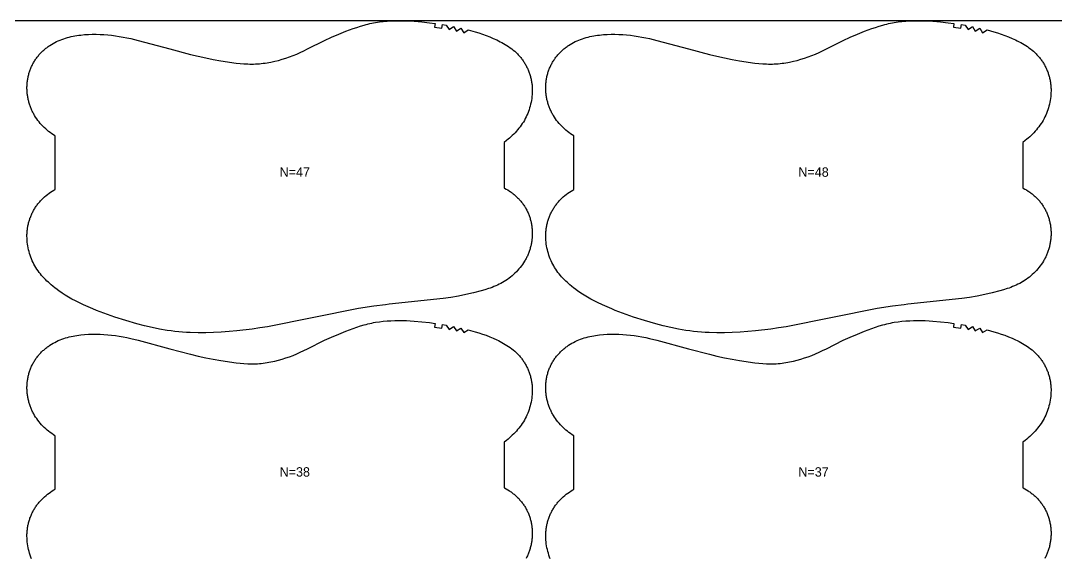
# Model space of a CAD drawing. Header units: inches. Extents: x 1 to 1936, y -76 to 1061.
# Drawn here: x 1104 to 1656, y 774 to 1061 of the extents above; entities that cross this region are included whole.
import ezdxf

# ---------------------------------------------------------------- set-up
doc = ezdxf.new("R2010")
doc.units = ezdxf.units.IN

msp = doc.modelspace()

# ---------------------------------------------------------------- linework, layer by layer
at = {"layer": '1'}
for points in [[(1.472, -76.1778), (1936.299, -76.1778), (1936.299, 1060.5025), (1.472, 1060.5025), (1.472, -76.1778)], [(1219.0219, 1037.9252), (1221.0751, 1037.7074), (1223.1325, 1037.5402), (1225.1929, 1037.4349), (1226.2239, 1037.409), (1227.255, 1037.4028), (1228.2862, 1037.4176), (1229.317, 1037.4532), (1230.3471, 1037.5093), (1231.3761, 1037.5855), (1232.4035, 1037.6814), (1233.4291, 1037.7968), (1234.4522, 1037.9313), (1235.4727, 1038.0844), (1236.4901, 1038.2558), (1237.5042, 1038.4451), (1239.5221, 1038.8751), (1241.5255, 1039.3701), (1243.5134, 1039.926), (1245.4844, 1040.5394), (1247.4364, 1041.2101), (1249.3671, 1041.9386), (1251.2741, 1042.7255), (1253.1562, 1043.5689), (1255.0184, 1044.4572), (1257.1049, 1045.5025), (1266.0896, 1050.0036), (1269.8455, 1051.7138), (1273.6475, 1053.3206), (1277.4845, 1054.8392), (1281.3551, 1056.273), (1283.3038, 1056.9555), (1285.2642, 1057.6022), (1287.2391, 1058.1981), (1288.233, 1058.4724), (1289.2316, 1058.7286), (1290.2353, 1058.9651), (1291.2436, 1059.1822), (1292.2561, 1059.3803), (1293.2722, 1059.5599), (1295.3137, 1059.8663), (1297.3642, 1060.1057), (1299.4201, 1060.2828), (1301.4799, 1060.4037), (1303.5423, 1060.4748), (1305.6059, 1060.5025), (1307.6697, 1060.492), (1309.7328, 1060.4442), (1311.7945, 1060.3587), (1313.8542, 1060.2352), (1317.9655, 1059.8796), (1322.0664, 1059.4099), (1325.0565, 1059.014), (1325.0577, 1059.0138), (1324.7809, 1057.03), (1328.6959, 1056.4434), (1329.013, 1058.4181), (1330.9858, 1058.0901), (1332.5915, 1055.7723), (1334.9191, 1057.3628), (1336.4599, 1055.0034), (1338.8303, 1056.526), (1340.2961, 1054.1203), (1342.7135, 1055.5671), (1346.321, 1054.5583), (1348.2957, 1053.9566), (1350.258, 1053.3167), (1352.2046, 1052.6322), (1354.132, 1051.8966), (1356.0365, 1051.1038), (1357.9138, 1050.2485), (1358.8408, 1049.7959), (1359.7594, 1049.326), (1360.6689, 1048.838), (1361.5688, 1048.3313), (1362.4582, 1047.8054), (1363.3354, 1047.259), (1364.1984, 1046.6909), (1365.045, 1046.1001), (1365.8733, 1045.4852), (1366.6813, 1044.8451), (1367.4668, 1044.1786), (1367.8505, 1043.835), (1368.2278, 1043.4845), (1368.5986, 1043.1267), (1368.9626, 1042.7619), (1369.3197, 1042.3903), (1369.6699, 1042.0118), (1370.013, 1041.6268), (1370.3489, 1041.2354), (1370.6774, 1040.8377), (1370.9986, 1040.4338), (1371.3122, 1040.024), (1371.6181, 1039.6083), (1371.9162, 1039.187), (1372.2064, 1038.7601), (1372.4887, 1038.3279), (1372.7628, 1037.8904), (1373.0286, 1037.4479), (1373.2861, 1037.0005), (1373.5351, 1036.5483), (1373.7756, 1036.0916), (1374.0074, 1035.6304), (1374.2306, 1035.165), (1374.4449, 1034.6955), (1374.6505, 1034.2221), (1374.8471, 1033.745), (1375.0347, 1033.2643), (1375.2133, 1032.7802), (1375.3827, 1032.2929), (1375.5429, 1031.8025), (1375.6938, 1031.3093), (1375.8353, 1030.8134), (1375.9674, 1030.3149), (1376.0901, 1029.814), (1376.2031, 1029.311), (1376.3065, 1028.8059), (1376.4003, 1028.299), (1376.4846, 1027.7904), (1376.5594, 1027.2802), (1376.6249, 1026.7688), (1376.6811, 1026.2561), (1376.7281, 1025.7425), (1376.7659, 1025.228), (1376.7946, 1024.7129), (1376.8143, 1024.1973), (1376.827, 1023.1653), (1376.8045, 1022.1334), (1376.7474, 1021.103), (1376.6562, 1020.0753), (1376.5315, 1019.0514), (1376.3739, 1018.032), (1376.1837, 1017.0181), (1375.9617, 1016.0105), (1375.7082, 1015.0101), (1375.4238, 1014.0177), (1375.1091, 1013.0341), (1374.7644, 1012.0605), (1374.3899, 1011.0978), (1373.9857, 1010.1475), (1373.5516, 1009.2108), (1373.0879, 1008.289), (1372.5945, 1007.3834), (1372.0713, 1006.4952), (1371.5186, 1005.6258), (1370.9366, 1004.7761), (1370.3268, 1003.946), (1369.6912, 1003.1349), (1369.0316, 1002.3422), (1368.3499, 1001.5676), (1367.648, 1000.8104), (1366.9278, 1000.0702), (1366.1912, 999.3464), (1365.4398, 998.6386), (1364.6746, 997.9462), (1363.8962, 997.2688), (1363.1055, 996.6059), (1361.827, 995.5892), (1361.827, 971.3423), (1361.9749, 971.2678), (1362.8808, 970.7735), (1363.77, 970.2492), (1364.6408, 969.6949), (1365.0689, 969.4067), (1365.4918, 969.111), (1365.9094, 968.8079), (1366.3215, 968.4975), (1366.728, 968.1798), (1367.1285, 967.8547), (1367.5229, 967.5224), (1367.9111, 967.1828), (1368.2929, 966.836), (1368.668, 966.482), (1369.0363, 966.1208), (1369.3977, 965.7526), (1369.7519, 965.3775), (1370.0989, 964.9957), (1370.4385, 964.6072), (1370.7705, 964.2123), (1371.0949, 963.811), (1371.4115, 963.4036), (1371.7201, 962.9901), (1372.0205, 962.5708), (1372.3127, 962.1456), (1372.5965, 961.7149), (1372.8718, 961.2787), (1373.1384, 960.8372), (1373.3962, 960.3905), (1373.6449, 959.9387), (1373.8846, 959.4821), (1374.1152, 959.0208), (1374.3365, 958.555), (1374.5486, 958.0848), (1374.7515, 957.6106), (1374.9451, 957.1325), (1375.1294, 956.6506), (1375.3043, 956.1653), (1375.4699, 955.6766), (1375.626, 955.1849), (1375.7726, 954.6902), (1375.9098, 954.1928), (1376.0375, 953.6928), (1376.1556, 953.1906), (1376.2641, 952.6862), (1376.363, 952.1799), (1376.4523, 951.6719), (1376.5319, 951.1623), (1376.6019, 950.6513), (1376.6625, 950.1391), (1376.7134, 949.6259), (1376.755, 949.1118), (1376.787, 948.5969), (1376.8097, 948.0816), (1376.823, 947.5658), (1376.827, 947.0499), (1376.8217, 946.5339), (1376.8071, 946.018), (1376.7832, 945.5025), (1376.7502, 944.9874), (1376.7081, 944.473), (1376.6568, 943.9594), (1376.5964, 943.4467), (1376.527, 942.9353), (1376.4485, 942.4251), (1376.3609, 941.9164), (1376.2643, 941.4095), (1376.1587, 940.9043), (1376.0441, 940.4012), (1375.9204, 939.9003), (1375.7878, 939.4018), (1375.6462, 938.9058), (1375.4957, 938.4125), (1375.3362, 937.9221), (1375.1677, 937.4347), (1374.9903, 936.9506), (1374.804, 936.4699), (1374.6088, 935.9928), (1374.4048, 935.5194), (1374.192, 935.0499), (1373.9706, 934.5843), (1373.7407, 934.1227), (1373.5026, 933.6653), (1373.2563, 933.2122), (1373.002, 932.7634), (1372.7399, 932.319), (1372.1928, 931.4439), (1371.616, 930.5877), (1371.0109, 929.7511), (1370.3787, 928.935), (1369.7204, 928.1401), (1369.0369, 927.3669), (1368.3292, 926.6161), (1367.598, 925.8882), (1366.8442, 925.1838), (1366.0686, 924.5034), (1365.272, 923.8477), (1364.4554, 923.2172), (1363.6195, 922.6124), (1362.7654, 922.0334), (1361.8941, 921.4804), (1361.827, 921.4405), (1361.0068, 920.9534), (1360.1045, 920.4525), (1359.1883, 919.9777), (1358.2592, 919.5293), (1357.3183, 919.1072), (1356.3667, 918.7112), (1355.4055, 918.3392), (1354.4359, 917.9886), (1353.459, 917.6572), (1351.4882, 917.0417), (1349.5023, 916.4729), (1345.5097, 915.4238), (1341.4917, 914.4856), (1337.4472, 913.6629), (1333.379, 912.9666), (1329.2918, 912.3988), (1300.5636, 909.3304), (1298.6248, 909.1), (1292.3677, 908.3565), (1284.2209, 907.0295), (1235.6524, 897.3378), (1231.5785, 896.678), (1227.4924, 896.0939), (1219.2966, 895.1131), (1215.1859, 894.7449), (1211.0684, 894.4614), (1206.9464, 894.2574), (1202.8209, 894.1341), (1198.6932, 894.1), (1194.5672, 894.1868), (1192.5062, 894.2866), (1190.4475, 894.4269), (1188.3922, 894.6088), (1186.3411, 894.8332), (1184.2951, 895.1002), (1182.2544, 895.4072), (1178.1902, 896.1274), (1174.1495, 896.968), (1170.1312, 897.9094), (1166.1337, 898.9365), (1160.2099, 900.6222), (1154.2743, 902.4892), (1150.3615, 903.8066), (1148.4199, 904.5052), (1146.4934, 905.2417), (1144.5843, 906.0213), (1142.6889, 906.8354), (1137.6675, 909.1), (1135.1604, 910.2307), (1133.3022, 911.1272), (1131.4705, 912.0737), (1130.5673, 912.5706), (1129.6731, 913.0837), (1127.9112, 914.1562), (1126.1846, 915.2864), (1124.4929, 916.4694), (1122.8369, 917.702), (1122.5, 917.9698), (1121.2214, 918.9864), (1120.4308, 919.6494), (1119.6524, 920.3268), (1118.8872, 921.0192), (1118.1358, 921.727), (1117.3991, 922.4508), (1116.6789, 923.191), (1115.9771, 923.9482), (1115.2954, 924.7228), (1114.6358, 925.5154), (1114.0002, 926.3266), (1113.3904, 927.1567), (1112.8084, 928.0064), (1112.2556, 928.8758), (1111.7325, 929.7639), (1111.2391, 930.6696), (1110.7753, 931.5914), (1110.3413, 932.5281), (1109.9371, 933.4784), (1109.5626, 934.441), (1109.2179, 935.4147), (1108.9032, 936.3982), (1108.6188, 937.3907), (1108.3653, 938.3911), (1108.1432, 939.3987), (1107.9531, 940.4126), (1107.7955, 941.432), (1107.6708, 942.4559), (1107.5796, 943.4836), (1107.5225, 944.514), (1107.5, 945.5459), (1107.5127, 946.5779), (1107.5324, 947.0935), (1107.5611, 947.6086), (1107.5989, 948.1231), (1107.6459, 948.6367), (1107.7021, 949.1493), (1107.7676, 949.6608), (1107.8424, 950.1709), (1107.9267, 950.6796), (1108.0205, 951.1865), (1108.1239, 951.6916), (1108.2369, 952.1946), (1108.3595, 952.6955), (1108.4917, 953.1939), (1108.6332, 953.6899), (1108.7841, 954.1831), (1108.9443, 954.6735), (1109.1137, 955.1608), (1109.2923, 955.6449), (1109.4799, 956.1256), (1109.6765, 956.6027), (1109.882, 957.0761), (1110.0964, 957.5456), (1110.3196, 958.011), (1110.5514, 958.4722), (1110.7919, 958.9289), (1111.0409, 959.3811), (1111.2984, 959.8285), (1111.5642, 960.271), (1111.8383, 960.7085), (1112.1205, 961.1407), (1112.4108, 961.5675), (1112.7089, 961.9889), (1113.0148, 962.4045), (1113.3284, 962.8144), (1113.6495, 963.2182), (1113.9781, 963.616), (1114.314, 964.0074), (1114.6571, 964.3924), (1115.0072, 964.7709), (1115.3644, 965.1425), (1115.7284, 965.5073), (1116.0991, 965.865), (1116.4765, 966.2156), (1116.8602, 966.5592), (1117.6457, 967.2257), (1118.4536, 967.8658), (1119.2819, 968.4806), (1120.1286, 969.0715), (1120.9916, 969.6395), (1121.8688, 970.186), (1122.5, 970.5592), (1122.5, 999.0599), (1122.4328, 999.0998), (1121.5616, 999.6528), (1120.7075, 1000.2318), (1119.8716, 1000.8366), (1119.055, 1001.4671), (1118.2584, 1002.1229), (1117.4828, 1002.8032), (1116.729, 1003.5076), (1115.9978, 1004.2355), (1115.2901, 1004.9863), (1114.6066, 1005.7595), (1113.9483, 1006.5544), (1113.316, 1007.3705), (1112.7109, 1008.2071), (1112.1342, 1009.0633), (1111.5871, 1009.9384), (1111.3249, 1010.3828), (1111.0707, 1010.8316), (1110.8244, 1011.2848), (1110.5863, 1011.7422), (1110.3564, 1012.2037), (1110.135, 1012.6693), (1109.9222, 1013.1388), (1109.7181, 1013.6122), (1109.5229, 1014.0893), (1109.3367, 1014.57), (1109.1593, 1015.0541), (1108.9908, 1015.5415), (1108.8313, 1016.0319), (1108.6808, 1016.5252), (1108.5392, 1017.0212), (1108.4065, 1017.5197), (1108.2829, 1018.0206), (1108.1683, 1018.5237), (1108.0627, 1019.0289), (1107.9661, 1019.5359), (1107.8785, 1020.0445), (1107.8, 1020.5547), (1107.7306, 1021.0662), (1107.6702, 1021.5788), (1107.6189, 1022.0924), (1107.5768, 1022.6068), (1107.5437, 1023.1219), (1107.5199, 1023.6375), (1107.5053, 1024.1533), (1107.5, 1024.6693), (1107.504, 1025.1852), (1107.5173, 1025.701), (1107.5399, 1026.2164), (1107.572, 1026.7312), (1107.6135, 1027.2453), (1107.6645, 1027.7586), (1107.725, 1028.2707), (1107.7951, 1028.7817), (1107.8747, 1029.2913), (1107.964, 1029.7993), (1108.0629, 1030.3056), (1108.1714, 1030.81), (1108.2895, 1031.3122), (1108.4172, 1031.8122), (1108.5543, 1032.3096), (1108.701, 1032.8043), (1108.8571, 1033.296), (1109.0227, 1033.7847), (1109.1976, 1034.2701), (1109.3819, 1034.7519), (1109.5755, 1035.23), (1109.7783, 1035.7043), (1109.9905, 1036.1744), (1110.2118, 1036.6402), (1110.4424, 1037.1015), (1110.682, 1037.5582), (1110.9308, 1038.0099), (1111.1886, 1038.4566), (1111.4552, 1038.8981), (1111.7304, 1039.3343), (1112.0142, 1039.765), (1112.3065, 1040.1902), (1112.6069, 1040.6095), (1112.9155, 1041.023), (1113.2321, 1041.4304), (1113.5564, 1041.8317), (1113.8885, 1042.2266), (1114.2281, 1042.6151), (1114.5751, 1042.9969), (1114.9293, 1043.372), (1115.2907, 1043.7402), (1115.659, 1044.1014), (1116.0341, 1044.4554), (1116.4158, 1044.8022), (1116.804, 1045.1418), (1117.1985, 1045.4741), (1117.599, 1045.7992), (1118.0054, 1046.1169), (1118.4176, 1046.4273), (1118.8352, 1046.7304), (1119.2581, 1047.0261), (1119.6862, 1047.3143), (1120.557, 1047.8686), (1121.4462, 1048.393), (1122.3521, 1048.8872), (1123.2734, 1049.3513), (1124.2089, 1049.7855), (1125.1574, 1050.1904), (1126.1178, 1050.5664), (1127.0891, 1050.914), (1128.07, 1051.2337), (1129.0594, 1051.5259), (1130.0562, 1051.7912), (1131.0594, 1052.0301), (1132.0683, 1052.2438), (1133.082, 1052.4336), (1134.1001, 1052.6008), (1135.1218, 1052.7467), (1136.1464, 1052.8726), (1138.202, 1053.0695), (1140.2622, 1053.2006), (1142.3247, 1053.2686), (1144.3879, 1053.2748), (1146.4502, 1053.2206), (1148.5101, 1053.1077), (1150.5667, 1052.9402), (1152.6191, 1052.7227), (1154.6666, 1052.4597), (1156.7082, 1052.1549), (1158.743, 1051.8083), (1160.7696, 1051.4192), (1162.7871, 1050.9867), (1166.795, 1050.0048), (1183.6772, 1045.5025), (1194.7113, 1042.5598), (1198.7236, 1041.5919), (1202.7527, 1040.6963), (1206.7983, 1039.879), (1210.8583, 1039.1374), (1219.0219, 1037.9252)], [(1495.5219, 1037.9252), (1497.5751, 1037.7074), (1499.6325, 1037.5402), (1501.6929, 1037.4349), (1502.7239, 1037.409), (1503.755, 1037.4028), (1504.7862, 1037.4176), (1505.817, 1037.4532), (1506.8471, 1037.5093), (1507.8761, 1037.5855), (1508.9035, 1037.6814), (1509.9291, 1037.7968), (1510.9522, 1037.9313), (1511.9727, 1038.0844), (1512.9901, 1038.2558), (1514.0042, 1038.4451), (1516.0221, 1038.8751), (1518.0255, 1039.3701), (1520.0134, 1039.926), (1521.9844, 1040.5394), (1523.9364, 1041.2101), (1525.8671, 1041.9386), (1527.7741, 1042.7255), (1529.6562, 1043.5689), (1531.5184, 1044.4572), (1533.6049, 1045.5025), (1542.5896, 1050.0036), (1546.3455, 1051.7138), (1550.1475, 1053.3206), (1553.9845, 1054.8392), (1557.8551, 1056.273), (1559.8038, 1056.9555), (1561.7642, 1057.6022), (1563.7391, 1058.1981), (1564.733, 1058.4724), (1565.7316, 1058.7286), (1566.7353, 1058.9651), (1567.7436, 1059.1822), (1568.7561, 1059.3803), (1569.7722, 1059.5599), (1571.8137, 1059.8663), (1573.8642, 1060.1057), (1575.9201, 1060.2828), (1577.9799, 1060.4037), (1580.0423, 1060.4748), (1582.1059, 1060.5025), (1584.1697, 1060.492), (1586.2328, 1060.4442), (1588.2945, 1060.3587), (1590.3542, 1060.2352), (1594.4655, 1059.8796), (1598.5664, 1059.4099), (1601.5565, 1059.014), (1601.5577, 1059.0138), (1601.2809, 1057.03), (1605.1959, 1056.4434), (1605.513, 1058.4181), (1607.4858, 1058.0901), (1609.0915, 1055.7723), (1611.4191, 1057.3628), (1612.9599, 1055.0034), (1615.3303, 1056.526), (1616.7961, 1054.1203), (1619.2135, 1055.5671), (1622.821, 1054.5583), (1624.7957, 1053.9566), (1626.758, 1053.3167), (1628.7046, 1052.6322), (1630.632, 1051.8966), (1632.5365, 1051.1038), (1634.4138, 1050.2485), (1635.3408, 1049.7959), (1636.2594, 1049.326), (1637.1689, 1048.838), (1638.0688, 1048.3313), (1638.9582, 1047.8054), (1639.8354, 1047.259), (1640.6984, 1046.6909), (1641.545, 1046.1001), (1642.3733, 1045.4852), (1643.1813, 1044.8451), (1643.9668, 1044.1786), (1644.3505, 1043.835), (1644.7278, 1043.4845), (1645.0986, 1043.1267), (1645.4626, 1042.7619), (1645.8197, 1042.3903), (1646.1699, 1042.0118), (1646.513, 1041.6268), (1646.8489, 1041.2354), (1647.1774, 1040.8377), (1647.4986, 1040.4338), (1647.8122, 1040.024), (1648.1181, 1039.6083), (1648.4162, 1039.187), (1648.7064, 1038.7601), (1648.9887, 1038.3279), (1649.2628, 1037.8904), (1649.5286, 1037.4479), (1649.7861, 1037.0005), (1650.0351, 1036.5483), (1650.2756, 1036.0916), (1650.5074, 1035.6304), (1650.7306, 1035.165), (1650.9449, 1034.6955), (1651.1505, 1034.2221), (1651.3471, 1033.745), (1651.5347, 1033.2643), (1651.7133, 1032.7802), (1651.8827, 1032.2929), (1652.0429, 1031.8025), (1652.1938, 1031.3093), (1652.3353, 1030.8134), (1652.4674, 1030.3149), (1652.5901, 1029.814), (1652.7031, 1029.311), (1652.8065, 1028.8059), (1652.9003, 1028.299), (1652.9846, 1027.7904), (1653.0594, 1027.2802), (1653.1249, 1026.7688), (1653.1811, 1026.2561), (1653.2281, 1025.7425), (1653.2659, 1025.228), (1653.2946, 1024.7129), (1653.3143, 1024.1973), (1653.327, 1023.1653), (1653.3045, 1022.1334), (1653.2474, 1021.103), (1653.1562, 1020.0753), (1653.0315, 1019.0514), (1652.8739, 1018.032), (1652.6837, 1017.0181), (1652.4617, 1016.0105), (1652.2082, 1015.0101), (1651.9238, 1014.0177), (1651.6091, 1013.0341), (1651.2644, 1012.0605), (1650.8899, 1011.0978), (1650.4857, 1010.1475), (1650.0516, 1009.2108), (1649.5879, 1008.289), (1649.0945, 1007.3834), (1648.5713, 1006.4952), (1648.0186, 1005.6258), (1647.4366, 1004.7761), (1646.8268, 1003.946), (1646.1912, 1003.1349), (1645.5316, 1002.3422), (1644.8499, 1001.5676), (1644.148, 1000.8104), (1643.4278, 1000.0702), (1642.6912, 999.3464), (1641.9398, 998.6386), (1641.1746, 997.9462), (1640.3962, 997.2688), (1639.6055, 996.6059), (1638.327, 995.5892), (1638.327, 971.3423), (1638.4749, 971.2678), (1639.3808, 970.7735), (1640.27, 970.2492), (1641.1408, 969.6949), (1641.5689, 969.4067), (1641.9918, 969.111), (1642.4094, 968.8079), (1642.8215, 968.4975), (1643.228, 968.1798), (1643.6285, 967.8547), (1644.0229, 967.5224), (1644.4111, 967.1828), (1644.7929, 966.836), (1645.168, 966.482), (1645.5363, 966.1208), (1645.8977, 965.7526), (1646.2519, 965.3775), (1646.5989, 964.9957), (1646.9385, 964.6072), (1647.2705, 964.2123), (1647.5949, 963.811), (1647.9115, 963.4036), (1648.2201, 962.9901), (1648.5205, 962.5708), (1648.8127, 962.1456), (1649.0965, 961.7149), (1649.3718, 961.2787), (1649.6384, 960.8372), (1649.8962, 960.3905), (1650.1449, 959.9387), (1650.3846, 959.4821), (1650.6152, 959.0208), (1650.8365, 958.555), (1651.0486, 958.0848), (1651.2515, 957.6106), (1651.4451, 957.1325), (1651.6294, 956.6506), (1651.8043, 956.1653), (1651.9699, 955.6766), (1652.126, 955.1849), (1652.2726, 954.6902), (1652.4098, 954.1928), (1652.5375, 953.6928), (1652.6556, 953.1906), (1652.7641, 952.6862), (1652.863, 952.1799), (1652.9523, 951.6719), (1653.0319, 951.1623), (1653.1019, 950.6513), (1653.1625, 950.1391), (1653.2134, 949.6259), (1653.255, 949.1118), (1653.287, 948.5969), (1653.3097, 948.0816), (1653.323, 947.5658), (1653.327, 947.0499), (1653.3217, 946.5339), (1653.3071, 946.018), (1653.2832, 945.5025), (1653.2502, 944.9874), (1653.2081, 944.473), (1653.1568, 943.9594), (1653.0964, 943.4467), (1653.027, 942.9353), (1652.9485, 942.4251), (1652.8609, 941.9164), (1652.7643, 941.4095), (1652.6587, 940.9043), (1652.5441, 940.4012), (1652.4204, 939.9003), (1652.2878, 939.4018), (1652.1462, 938.9058), (1651.9957, 938.4125), (1651.8362, 937.9221), (1651.6677, 937.4347), (1651.4903, 936.9506), (1651.304, 936.4699), (1651.1088, 935.9928), (1650.9048, 935.5194), (1650.692, 935.0499), (1650.4706, 934.5843), (1650.2407, 934.1227), (1650.0026, 933.6653), (1649.7563, 933.2122), (1649.502, 932.7634), (1649.2399, 932.319), (1648.6928, 931.4439), (1648.116, 930.5877), (1647.5109, 929.7511), (1646.8787, 928.935), (1646.2204, 928.1401), (1645.5369, 927.3669), (1644.8292, 926.6161), (1644.098, 925.8882), (1643.3442, 925.1838), (1642.5686, 924.5034), (1641.772, 923.8477), (1640.9554, 923.2172), (1640.1195, 922.6124), (1639.2654, 922.0334), (1638.3941, 921.4804), (1638.327, 921.4405), (1637.5068, 920.9534), (1636.6045, 920.4525), (1635.6883, 919.9777), (1634.7592, 919.5293), (1633.8183, 919.1072), (1632.8667, 918.7112), (1631.9055, 918.3392), (1630.9359, 917.9886), (1629.959, 917.6572), (1627.9882, 917.0417), (1626.0023, 916.4729), (1622.0097, 915.4238), (1617.9917, 914.4856), (1613.9472, 913.6629), (1609.879, 912.9666), (1605.7918, 912.3988), (1577.0636, 909.3304), (1575.1248, 909.1), (1568.8677, 908.3565), (1560.7209, 907.0295), (1512.1524, 897.3378), (1508.0785, 896.678), (1503.9924, 896.0939), (1495.7966, 895.1131), (1491.6859, 894.7449), (1487.5684, 894.4614), (1483.4464, 894.2574), (1479.3209, 894.1341), (1475.1932, 894.1), (1471.0672, 894.1868), (1469.0062, 894.2866), (1466.9475, 894.4269), (1464.8922, 894.6088), (1462.8411, 894.8332), (1460.7951, 895.1002), (1458.7544, 895.4072), (1454.6902, 896.1274), (1450.6495, 896.968), (1446.6312, 897.9094), (1442.6337, 898.9365), (1436.7099, 900.6222), (1430.7743, 902.4892), (1426.8615, 903.8066), (1424.9199, 904.5052), (1422.9934, 905.2417), (1421.0843, 906.0213), (1419.1889, 906.8354), (1414.1675, 909.1), (1411.6604, 910.2307), (1409.8022, 911.1272), (1407.9705, 912.0737), (1407.0673, 912.5706), (1406.1731, 913.0837), (1404.4112, 914.1562), (1402.6846, 915.2864), (1400.9929, 916.4694), (1399.3369, 917.702), (1399, 917.9698), (1397.7214, 918.9864), (1396.9308, 919.6494), (1396.1524, 920.3268), (1395.3872, 921.0192), (1394.6358, 921.727), (1393.8991, 922.4508), (1393.1789, 923.191), (1392.4771, 923.9482), (1391.7954, 924.7228), (1391.1358, 925.5154), (1390.5002, 926.3266), (1389.8904, 927.1567), (1389.3084, 928.0064), (1388.7556, 928.8758), (1388.2325, 929.7639), (1387.7391, 930.6696), (1387.2753, 931.5914), (1386.8413, 932.5281), (1386.4371, 933.4784), (1386.0626, 934.441), (1385.7179, 935.4147), (1385.4032, 936.3982), (1385.1188, 937.3907), (1384.8653, 938.3911), (1384.6432, 939.3987), (1384.4531, 940.4126), (1384.2955, 941.432), (1384.1708, 942.4559), (1384.0796, 943.4836), (1384.0225, 944.514), (1384, 945.5459), (1384.0127, 946.5779), (1384.0324, 947.0935), (1384.0611, 947.6086), (1384.0989, 948.1231), (1384.1459, 948.6367), (1384.2021, 949.1493), (1384.2676, 949.6608), (1384.3424, 950.1709), (1384.4267, 950.6796), (1384.5205, 951.1865), (1384.6239, 951.6916), (1384.7369, 952.1946), (1384.8595, 952.6955), (1384.9917, 953.1939), (1385.1332, 953.6899), (1385.2841, 954.1831), (1385.4443, 954.6735), (1385.6137, 955.1608), (1385.7923, 955.6449), (1385.9799, 956.1256), (1386.1765, 956.6027), (1386.382, 957.0761), (1386.5964, 957.5456), (1386.8196, 958.011), (1387.0514, 958.4722), (1387.2919, 958.9289), (1387.5409, 959.3811), (1387.7984, 959.8285), (1388.0642, 960.271), (1388.3383, 960.7085), (1388.6205, 961.1407), (1388.9108, 961.5675), (1389.2089, 961.9889), (1389.5148, 962.4045), (1389.8284, 962.8144), (1390.1495, 963.2182), (1390.4781, 963.616), (1390.814, 964.0074), (1391.1571, 964.3924), (1391.5072, 964.7709), (1391.8644, 965.1425), (1392.2284, 965.5073), (1392.5991, 965.865), (1392.9765, 966.2156), (1393.3602, 966.5592), (1394.1457, 967.2257), (1394.9536, 967.8658), (1395.7819, 968.4806), (1396.6286, 969.0715), (1397.4916, 969.6395), (1398.3688, 970.186), (1399, 970.5592), (1399, 999.0599), (1398.9328, 999.0998), (1398.0616, 999.6528), (1397.2075, 1000.2318), (1396.3716, 1000.8366), (1395.555, 1001.4671), (1394.7584, 1002.1229), (1393.9828, 1002.8032), (1393.229, 1003.5076), (1392.4978, 1004.2355), (1391.7901, 1004.9863), (1391.1066, 1005.7595), (1390.4483, 1006.5544), (1389.816, 1007.3705), (1389.2109, 1008.2071), (1388.6342, 1009.0633), (1388.0871, 1009.9384), (1387.8249, 1010.3828), (1387.5707, 1010.8316), (1387.3244, 1011.2848), (1387.0863, 1011.7422), (1386.8564, 1012.2037), (1386.635, 1012.6693), (1386.4222, 1013.1388), (1386.2181, 1013.6122), (1386.0229, 1014.0893), (1385.8367, 1014.57), (1385.6593, 1015.0541), (1385.4908, 1015.5415), (1385.3313, 1016.0319), (1385.1808, 1016.5252), (1385.0392, 1017.0212), (1384.9065, 1017.5197), (1384.7829, 1018.0206), (1384.6683, 1018.5237), (1384.5627, 1019.0289), (1384.4661, 1019.5359), (1384.3785, 1020.0445), (1384.3, 1020.5547), (1384.2306, 1021.0662), (1384.1702, 1021.5788), (1384.1189, 1022.0924), (1384.0768, 1022.6068), (1384.0437, 1023.1219), (1384.0199, 1023.6375), (1384.0053, 1024.1533), (1384, 1024.6693), (1384.004, 1025.1852), (1384.0173, 1025.701), (1384.0399, 1026.2164), (1384.072, 1026.7312), (1384.1135, 1027.2453), (1384.1645, 1027.7586), (1384.225, 1028.2707), (1384.2951, 1028.7817), (1384.3747, 1029.2913), (1384.464, 1029.7993), (1384.5629, 1030.3056), (1384.6714, 1030.81), (1384.7895, 1031.3122), (1384.9172, 1031.8122), (1385.0543, 1032.3096), (1385.201, 1032.8043), (1385.3571, 1033.296), (1385.5227, 1033.7847), (1385.6976, 1034.2701), (1385.8819, 1034.7519), (1386.0755, 1035.23), (1386.2783, 1035.7043), (1386.4905, 1036.1744), (1386.7118, 1036.6402), (1386.9424, 1037.1015), (1387.182, 1037.5582), (1387.4308, 1038.0099), (1387.6886, 1038.4566), (1387.9552, 1038.8981), (1388.2304, 1039.3343), (1388.5142, 1039.765), (1388.8065, 1040.1902), (1389.1069, 1040.6095), (1389.4155, 1041.023), (1389.7321, 1041.4304), (1390.0564, 1041.8317), (1390.3885, 1042.2266), (1390.7281, 1042.6151), (1391.0751, 1042.9969), (1391.4293, 1043.372), (1391.7907, 1043.7402), (1392.159, 1044.1014), (1392.5341, 1044.4554), (1392.9158, 1044.8022), (1393.304, 1045.1418), (1393.6985, 1045.4741), (1394.099, 1045.7992), (1394.5054, 1046.1169), (1394.9176, 1046.4273), (1395.3352, 1046.7304), (1395.7581, 1047.0261), (1396.1862, 1047.3143), (1397.057, 1047.8686), (1397.9462, 1048.393), (1398.8521, 1048.8872), (1399.7734, 1049.3513), (1400.7089, 1049.7855), (1401.6574, 1050.1904), (1402.6178, 1050.5664), (1403.5891, 1050.914), (1404.57, 1051.2337), (1405.5594, 1051.5259), (1406.5562, 1051.7912), (1407.5594, 1052.0301), (1408.5683, 1052.2438), (1409.582, 1052.4336), (1410.6001, 1052.6008), (1411.6218, 1052.7467), (1412.6464, 1052.8726), (1414.702, 1053.0695), (1416.7622, 1053.2006), (1418.8247, 1053.2686), (1420.8879, 1053.2748), (1422.9502, 1053.2206), (1425.0101, 1053.1077), (1427.0667, 1052.9402), (1429.1191, 1052.7227), (1431.1666, 1052.4597), (1433.2082, 1052.1549), (1435.243, 1051.8083), (1437.2696, 1051.4192), (1439.2871, 1050.9867), (1443.295, 1050.0048), (1460.1772, 1045.5025), (1471.2113, 1042.5598), (1475.2236, 1041.5919), (1479.2527, 1040.6963), (1483.2983, 1039.879), (1487.3583, 1039.1374), (1495.5219, 1037.9252)]]:
    msp.add_lwpolyline(points, close=True, dxfattribs=at)
for points in [[(1109.9371, 773.6184), (1109.5626, 774.581), (1109.2179, 775.5547), (1108.9032, 776.5382), (1108.6188, 777.5307), (1108.3653, 778.5311), (1108.1432, 779.5387), (1107.9531, 780.5526), (1107.7955, 781.572), (1107.6708, 782.5959), (1107.5796, 783.6236), (1107.5225, 784.654), (1107.5, 785.6859), (1107.5127, 786.7179), (1107.5324, 787.2335), (1107.5611, 787.7486), (1107.5989, 788.2631), (1107.6459, 788.7767), (1107.7021, 789.2893), (1107.7676, 789.8008), (1107.8424, 790.3109), (1107.9267, 790.8196), (1108.0205, 791.3265), (1108.1239, 791.8316), (1108.2369, 792.3346), (1108.3595, 792.8355), (1108.4917, 793.3339), (1108.6332, 793.8299), (1108.7841, 794.3231), (1108.9443, 794.8135), (1109.1137, 795.3008), (1109.2923, 795.7849), (1109.4799, 796.2656), (1109.6765, 796.7427), (1109.882, 797.2161), (1110.0964, 797.6856), (1110.3196, 798.151), (1110.5514, 798.6122), (1110.7919, 799.0689), (1111.0409, 799.5211), (1111.2984, 799.9685), (1111.5642, 800.411), (1111.8383, 800.8485), (1112.1205, 801.2807), (1112.4108, 801.7075), (1112.7089, 802.1289), (1113.0148, 802.5445), (1113.3284, 802.9544), (1113.6495, 803.3582), (1113.9781, 803.756), (1114.314, 804.1474), (1114.6571, 804.5324), (1115.0072, 804.9109), (1115.3644, 805.2825), (1115.7284, 805.6473), (1116.0991, 806.005), (1116.4765, 806.3556), (1116.8602, 806.6992), (1117.6457, 807.3657), (1118.4536, 808.0058), (1119.2819, 808.6206), (1120.1286, 809.2115), (1120.9916, 809.7795), (1121.8688, 810.326), (1122.5, 810.6992), (1122.5, 839.1999), (1122.4328, 839.2398), (1121.5616, 839.7928), (1120.7075, 840.3718), (1119.8716, 840.9766), (1119.055, 841.6071), (1118.2584, 842.2629), (1117.4828, 842.9432), (1116.729, 843.6476), (1115.9978, 844.3755), (1115.2901, 845.1263), (1114.6066, 845.8995), (1113.9483, 846.6944), (1113.316, 847.5105), (1112.7109, 848.3471), (1112.1342, 849.2033), (1111.5871, 850.0784), (1111.3249, 850.5228), (1111.0707, 850.9716), (1110.8244, 851.4248), (1110.5863, 851.8822), (1110.3564, 852.3437), (1110.135, 852.8093), (1109.9222, 853.2788), (1109.7181, 853.7522), (1109.5229, 854.2293), (1109.3367, 854.71), (1109.1593, 855.1941), (1108.9908, 855.6815), (1108.8313, 856.1719), (1108.6808, 856.6652), (1108.5392, 857.1612), (1108.4065, 857.6597), (1108.2829, 858.1606), (1108.1683, 858.6637), (1108.0627, 859.1689), (1107.9661, 859.6759), (1107.8785, 860.1845), (1107.8, 860.6947), (1107.7306, 861.2062), (1107.6702, 861.7188), (1107.6189, 862.2324), (1107.5768, 862.7468), (1107.5437, 863.2619), (1107.5199, 863.7775), (1107.5053, 864.2933), (1107.5, 864.8093), (1107.504, 865.3252), (1107.5173, 865.841), (1107.5399, 866.3564), (1107.572, 866.8712), (1107.6135, 867.3853), (1107.6645, 867.8986), (1107.725, 868.4107), (1107.7951, 868.9217), (1107.8747, 869.4313), (1107.964, 869.9393), (1108.0629, 870.4456), (1108.1714, 870.95), (1108.2895, 871.4522), (1108.4172, 871.9522), (1108.5543, 872.4496), (1108.701, 872.9443), (1108.8571, 873.436), (1109.0227, 873.9247), (1109.1976, 874.4101), (1109.3819, 874.8919), (1109.5755, 875.37), (1109.7783, 875.8443), (1109.9905, 876.3144), (1110.2118, 876.7802), (1110.4424, 877.2415), (1110.682, 877.6982), (1110.9308, 878.1499), (1111.1886, 878.5966), (1111.4552, 879.0381), (1111.7304, 879.4743), (1112.0142, 879.905), (1112.3065, 880.3302), (1112.6069, 880.7495), (1112.9155, 881.163), (1113.2321, 881.5704), (1113.5564, 881.9717), (1113.8885, 882.3666), (1114.2281, 882.7551), (1114.5751, 883.1369), (1114.9293, 883.512), (1115.2907, 883.8802), (1115.659, 884.2414), (1116.0341, 884.5954), (1116.4158, 884.9422), (1116.804, 885.2818), (1117.1985, 885.6141), (1117.599, 885.9392), (1118.0054, 886.2569), (1118.4176, 886.5673), (1118.8352, 886.8704), (1119.2581, 887.1661), (1119.6862, 887.4543), (1120.557, 888.0086), (1121.4462, 888.533), (1122.3521, 889.0272), (1123.2734, 889.4913), (1124.2089, 889.9255), (1125.1574, 890.3304), (1126.1178, 890.7064), (1127.0891, 891.054), (1128.07, 891.3737), (1129.0594, 891.6659), (1130.0562, 891.9312), (1131.0594, 892.1701), (1132.0683, 892.3838), (1133.082, 892.5736), (1134.1001, 892.7408), (1135.1218, 892.8867), (1136.1464, 893.0126), (1138.202, 893.2095), (1140.2622, 893.3406), (1142.3247, 893.4086), (1144.3879, 893.4148), (1146.4502, 893.3606), (1148.5101, 893.2477), (1150.5667, 893.0802), (1152.6191, 892.8627), (1154.6666, 892.5997), (1156.7082, 892.2949), (1158.743, 891.9483), (1160.7696, 891.5592), (1162.7871, 891.1267), (1166.795, 890.1448), (1183.6772, 885.6425), (1194.7113, 882.6998), (1198.7236, 881.7319), (1202.7527, 880.8363), (1206.7983, 880.019), (1210.8583, 879.2774), (1219.0219, 878.0652), (1219.0219, 878.0652), (1221.0751, 877.8474), (1223.1325, 877.6802), (1225.1929, 877.5749), (1226.2239, 877.549), (1227.255, 877.5428), (1228.2862, 877.5576), (1229.317, 877.5932), (1230.3471, 877.6493), (1231.3761, 877.7255), (1232.4035, 877.8214), (1233.4291, 877.9368), (1234.4522, 878.0713), (1235.4727, 878.2244), (1236.4901, 878.3958), (1237.5042, 878.5851), (1239.5221, 879.0151), (1241.5255, 879.5101), (1243.5134, 880.066), (1245.4844, 880.6794), (1247.4364, 881.3501), (1249.3671, 882.0786), (1251.2741, 882.8655), (1253.1562, 883.7089), (1255.0184, 884.5972), (1257.1049, 885.6425), (1266.0896, 890.1436), (1269.8455, 891.8538), (1273.6475, 893.4606), (1277.4845, 894.9792), (1281.3551, 896.413), (1283.3038, 897.0955), (1285.2642, 897.7422), (1287.2391, 898.3381), (1288.233, 898.6124), (1289.2316, 898.8686), (1290.2353, 899.1051), (1291.2436, 899.3222), (1292.2561, 899.5203), (1293.2722, 899.6999), (1295.3137, 900.0063), (1297.3642, 900.2457), (1299.4201, 900.4228), (1301.4799, 900.5437), (1303.5423, 900.6148), (1305.6059, 900.6425), (1307.6697, 900.632), (1309.7328, 900.5842), (1311.7945, 900.4987), (1313.8542, 900.3752), (1317.9655, 900.0196), (1322.0664, 899.5499), (1325.0565, 899.154), (1325.0577, 899.1538), (1324.7809, 897.17), (1328.6959, 896.5834), (1329.013, 898.5581), (1330.9858, 898.2301), (1332.5915, 895.9123), (1334.9191, 897.5028), (1336.4599, 895.1434), (1338.8303, 896.666), (1340.2961, 894.2603), (1342.7135, 895.7071), (1346.321, 894.6983), (1348.2957, 894.0966), (1350.258, 893.4567), (1352.2046, 892.7722), (1354.132, 892.0366), (1356.0365, 891.2438), (1357.9138, 890.3885), (1358.8408, 889.9359), (1359.7594, 889.466), (1360.6689, 888.978), (1361.5688, 888.4713), (1362.4582, 887.9454), (1363.3354, 887.399), (1364.1984, 886.8309), (1365.045, 886.2401), (1365.8733, 885.6252), (1366.6813, 884.9851), (1367.4668, 884.3186), (1367.8505, 883.975), (1368.2278, 883.6245), (1368.5986, 883.2667), (1368.9626, 882.9019), (1369.3197, 882.5303), (1369.6699, 882.1518), (1370.013, 881.7668), (1370.3489, 881.3754), (1370.6774, 880.9777), (1370.9986, 880.5738), (1371.3122, 880.164), (1371.6181, 879.7483), (1371.9162, 879.327), (1372.2064, 878.9001), (1372.4887, 878.4679), (1372.7628, 878.0304), (1373.0286, 877.5879), (1373.2861, 877.1405), (1373.5351, 876.6883), (1373.7756, 876.2316), (1374.0074, 875.7704), (1374.2306, 875.305), (1374.4449, 874.8355), (1374.6505, 874.3621), (1374.8471, 873.885), (1375.0347, 873.4043), (1375.2133, 872.9202), (1375.3827, 872.4329), (1375.5429, 871.9425), (1375.6938, 871.4493), (1375.8353, 870.9534), (1375.9674, 870.4549), (1376.0901, 869.954), (1376.2031, 869.451), (1376.3065, 868.9459), (1376.4003, 868.439), (1376.4846, 867.9304), (1376.5594, 867.4202), (1376.6249, 866.9088), (1376.6811, 866.3961), (1376.7281, 865.8825), (1376.7659, 865.368), (1376.7946, 864.8529), (1376.8143, 864.3373), (1376.827, 863.3053), (1376.8045, 862.2734), (1376.7474, 861.243), (1376.6562, 860.2153), (1376.5315, 859.1914), (1376.3739, 858.172), (1376.1837, 857.1581), (1375.9617, 856.1505), (1375.7082, 855.1501), (1375.4238, 854.1577), (1375.1091, 853.1741), (1374.7644, 852.2005), (1374.3899, 851.2378), (1373.9857, 850.2875), (1373.5516, 849.3508), (1373.0879, 848.429), (1372.5945, 847.5234), (1372.0713, 846.6352), (1371.5186, 845.7658), (1370.9366, 844.9161), (1370.3268, 844.086), (1369.6912, 843.2749), (1369.0316, 842.4822), (1368.3499, 841.7076), (1367.648, 840.9504), (1366.9278, 840.2102), (1366.1912, 839.4864), (1365.4398, 838.7786), (1364.6746, 838.0862), (1363.8962, 837.4088), (1363.1055, 836.7459), (1361.827, 835.7292), (1361.827, 811.4823), (1361.9749, 811.4078), (1362.8808, 810.9135), (1363.77, 810.3892), (1364.6408, 809.8349), (1365.0689, 809.5467), (1365.4918, 809.251), (1365.9094, 808.9479), (1366.3215, 808.6375), (1366.728, 808.3198), (1367.1285, 807.9947), (1367.5229, 807.6624), (1367.9111, 807.3228), (1368.2929, 806.976), (1368.668, 806.622), (1369.0363, 806.2608), (1369.3977, 805.8926), (1369.7519, 805.5175), (1370.0989, 805.1357), (1370.4385, 804.7472), (1370.7705, 804.3523), (1371.0949, 803.951), (1371.4115, 803.5436), (1371.7201, 803.1301), (1372.0205, 802.7108), (1372.3127, 802.2856), (1372.5965, 801.8549), (1372.8718, 801.4187), (1373.1384, 800.9772), (1373.3962, 800.5305), (1373.6449, 800.0787), (1373.8846, 799.6221), (1374.1152, 799.1608), (1374.3365, 798.695), (1374.5486, 798.2248), (1374.7515, 797.7506), (1374.9451, 797.2725), (1375.1294, 796.7906), (1375.3043, 796.3053), (1375.4699, 795.8166), (1375.626, 795.3249), (1375.7726, 794.8302), (1375.9098, 794.3328), (1376.0375, 793.8328), (1376.1556, 793.3306), (1376.2641, 792.8262), (1376.363, 792.3199), (1376.4523, 791.8119), (1376.5319, 791.3023), (1376.6019, 790.7913), (1376.6625, 790.2791), (1376.7134, 789.7659), (1376.755, 789.2518), (1376.787, 788.7369), (1376.8097, 788.2216), (1376.823, 787.7058), (1376.827, 787.1899), (1376.8217, 786.6739), (1376.8071, 786.158), (1376.7832, 785.6425), (1376.7502, 785.1274), (1376.7081, 784.613), (1376.6568, 784.0994), (1376.5964, 783.5867), (1376.527, 783.0753), (1376.4485, 782.5651), (1376.3609, 782.0564), (1376.2643, 781.5495), (1376.1587, 781.0443), (1376.0441, 780.5412), (1375.9204, 780.0403), (1375.7878, 779.5418), (1375.6462, 779.0458), (1375.4957, 778.5525), (1375.3362, 778.0621), (1375.1677, 777.5747), (1374.9903, 777.0906), (1374.804, 776.6099), (1374.6088, 776.1328), (1374.4048, 775.6594), (1374.192, 775.1899), (1373.9706, 774.7243), (1373.7407, 774.2627), (1373.5026, 773.8053)], [(1386.4371, 773.6184), (1386.0626, 774.581), (1385.7179, 775.5547), (1385.4032, 776.5382), (1385.1188, 777.5307), (1384.8653, 778.5311), (1384.6432, 779.5387), (1384.4531, 780.5526), (1384.2955, 781.572), (1384.1708, 782.5959), (1384.0796, 783.6236), (1384.0225, 784.654), (1384, 785.6859), (1384.0127, 786.7179), (1384.0324, 787.2335), (1384.0611, 787.7486), (1384.0989, 788.2631), (1384.1459, 788.7767), (1384.2021, 789.2893), (1384.2676, 789.8008), (1384.3424, 790.3109), (1384.4267, 790.8196), (1384.5205, 791.3265), (1384.6239, 791.8316), (1384.7369, 792.3346), (1384.8595, 792.8355), (1384.9917, 793.3339), (1385.1332, 793.8299), (1385.2841, 794.3231), (1385.4443, 794.8135), (1385.6137, 795.3008), (1385.7923, 795.7849), (1385.9799, 796.2656), (1386.1765, 796.7427), (1386.382, 797.2161), (1386.5964, 797.6856), (1386.8196, 798.151), (1387.0514, 798.6122), (1387.2919, 799.0689), (1387.5409, 799.5211), (1387.7984, 799.9685), (1388.0642, 800.411), (1388.3383, 800.8485), (1388.6205, 801.2807), (1388.9108, 801.7075), (1389.2089, 802.1289), (1389.5148, 802.5445), (1389.8284, 802.9544), (1390.1495, 803.3582), (1390.4781, 803.756), (1390.814, 804.1474), (1391.1571, 804.5324), (1391.5072, 804.9109), (1391.8644, 805.2825), (1392.2284, 805.6473), (1392.5991, 806.005), (1392.9765, 806.3556), (1393.3602, 806.6992), (1394.1457, 807.3657), (1394.9536, 808.0058), (1395.7819, 808.6206), (1396.6286, 809.2115), (1397.4916, 809.7795), (1398.3688, 810.326), (1399, 810.6992), (1399, 839.1999), (1398.9328, 839.2398), (1398.0616, 839.7928), (1397.2075, 840.3718), (1396.3716, 840.9766), (1395.555, 841.6071), (1394.7584, 842.2629), (1393.9828, 842.9432), (1393.229, 843.6476), (1392.4978, 844.3755), (1391.7901, 845.1263), (1391.1066, 845.8995), (1390.4483, 846.6944), (1389.816, 847.5105), (1389.2109, 848.3471), (1388.6342, 849.2033), (1388.0871, 850.0784), (1387.8249, 850.5228), (1387.5707, 850.9716), (1387.3244, 851.4248), (1387.0863, 851.8822), (1386.8564, 852.3437), (1386.635, 852.8093), (1386.4222, 853.2788), (1386.2181, 853.7522), (1386.0229, 854.2293), (1385.8367, 854.71), (1385.6593, 855.1941), (1385.4908, 855.6815), (1385.3313, 856.1719), (1385.1808, 856.6652), (1385.0392, 857.1612), (1384.9065, 857.6597), (1384.7829, 858.1606), (1384.6683, 858.6637), (1384.5627, 859.1689), (1384.4661, 859.6759), (1384.3785, 860.1845), (1384.3, 860.6947), (1384.2306, 861.2062), (1384.1702, 861.7188), (1384.1189, 862.2324), (1384.0768, 862.7468), (1384.0437, 863.2619), (1384.0199, 863.7775), (1384.0053, 864.2933), (1384, 864.8093), (1384.004, 865.3252), (1384.0173, 865.841), (1384.0399, 866.3564), (1384.072, 866.8712), (1384.1135, 867.3853), (1384.1645, 867.8986), (1384.225, 868.4107), (1384.2951, 868.9217), (1384.3747, 869.4313), (1384.464, 869.9393), (1384.5629, 870.4456), (1384.6714, 870.95), (1384.7895, 871.4522), (1384.9172, 871.9522), (1385.0543, 872.4496), (1385.201, 872.9443), (1385.3571, 873.436), (1385.5227, 873.9247), (1385.6976, 874.4101), (1385.8819, 874.8919), (1386.0755, 875.37), (1386.2783, 875.8443), (1386.4905, 876.3144), (1386.7118, 876.7802), (1386.9424, 877.2415), (1387.182, 877.6982), (1387.4308, 878.1499), (1387.6886, 878.5966), (1387.9552, 879.0381), (1388.2304, 879.4743), (1388.5142, 879.905), (1388.8065, 880.3302), (1389.1069, 880.7495), (1389.4155, 881.163), (1389.7321, 881.5704), (1390.0564, 881.9717), (1390.3885, 882.3666), (1390.7281, 882.7551), (1391.0751, 883.1369), (1391.4293, 883.512), (1391.7907, 883.8802), (1392.159, 884.2414), (1392.5341, 884.5954), (1392.9158, 884.9422), (1393.304, 885.2818), (1393.6985, 885.6141), (1394.099, 885.9392), (1394.5054, 886.2569), (1394.9176, 886.5673), (1395.3352, 886.8704), (1395.7581, 887.1661), (1396.1862, 887.4543), (1397.057, 888.0086), (1397.9462, 888.533), (1398.8521, 889.0272), (1399.7734, 889.4913), (1400.7089, 889.9255), (1401.6574, 890.3304), (1402.6178, 890.7064), (1403.5891, 891.054), (1404.57, 891.3737), (1405.5594, 891.6659), (1406.5562, 891.9312), (1407.5594, 892.1701), (1408.5683, 892.3838), (1409.582, 892.5736), (1410.6001, 892.7408), (1411.6218, 892.8867), (1412.6464, 893.0126), (1414.702, 893.2095), (1416.7622, 893.3406), (1418.8247, 893.4086), (1420.8879, 893.4148), (1422.9502, 893.3606), (1425.0101, 893.2477), (1427.0667, 893.0802), (1429.1191, 892.8627), (1431.1666, 892.5997), (1433.2082, 892.2949), (1435.243, 891.9483), (1437.2696, 891.5592), (1439.2871, 891.1267), (1443.295, 890.1448), (1460.1772, 885.6425), (1471.2113, 882.6998), (1475.2236, 881.7319), (1479.2527, 880.8363), (1483.2983, 880.019), (1487.3583, 879.2774), (1495.5219, 878.0652), (1495.5219, 878.0652), (1497.5751, 877.8474), (1499.6325, 877.6802), (1501.6929, 877.5749), (1502.7239, 877.549), (1503.755, 877.5428), (1504.7862, 877.5576), (1505.817, 877.5932), (1506.8471, 877.6493), (1507.8761, 877.7255), (1508.9035, 877.8214), (1509.9291, 877.9368), (1510.9522, 878.0713), (1511.9727, 878.2244), (1512.9901, 878.3958), (1514.0042, 878.5851), (1516.0221, 879.0151), (1518.0255, 879.5101), (1520.0134, 880.066), (1521.9844, 880.6794), (1523.9364, 881.3501), (1525.8671, 882.0786), (1527.7741, 882.8655), (1529.6562, 883.7089), (1531.5184, 884.5972), (1533.6049, 885.6425), (1542.5896, 890.1436), (1546.3455, 891.8538), (1550.1475, 893.4606), (1553.9845, 894.9792), (1557.8551, 896.413), (1559.8038, 897.0955), (1561.7642, 897.7422), (1563.7391, 898.3381), (1564.733, 898.6124), (1565.7316, 898.8686), (1566.7353, 899.1051), (1567.7436, 899.3222), (1568.7561, 899.5203), (1569.7722, 899.6999), (1571.8137, 900.0063), (1573.8642, 900.2457), (1575.9201, 900.4228), (1577.9799, 900.5437), (1580.0423, 900.6148), (1582.1059, 900.6425), (1584.1697, 900.632), (1586.2328, 900.5842), (1588.2945, 900.4987), (1590.3542, 900.3752), (1594.4655, 900.0196), (1598.5664, 899.5499), (1601.5565, 899.154), (1601.5577, 899.1538), (1601.2809, 897.17), (1605.1959, 896.5834), (1605.513, 898.5581), (1607.4858, 898.2301), (1609.0915, 895.9123), (1611.4191, 897.5028), (1612.9599, 895.1434), (1615.3303, 896.666), (1616.7961, 894.2603), (1619.2135, 895.7071), (1622.821, 894.6983), (1624.7957, 894.0966), (1626.758, 893.4567), (1628.7046, 892.7722), (1630.632, 892.0366), (1632.5365, 891.2438), (1634.4138, 890.3885), (1635.3408, 889.9359), (1636.2594, 889.466), (1637.1689, 888.978), (1638.0688, 888.4713), (1638.9582, 887.9454), (1639.8354, 887.399), (1640.6984, 886.8309), (1641.545, 886.2401), (1642.3733, 885.6252), (1643.1813, 884.9851), (1643.9668, 884.3186), (1644.3505, 883.975), (1644.7278, 883.6245), (1645.0986, 883.2667), (1645.4626, 882.9019), (1645.8197, 882.5303), (1646.1699, 882.1518), (1646.513, 881.7668), (1646.8489, 881.3754), (1647.1774, 880.9777), (1647.4986, 880.5738), (1647.8122, 880.164), (1648.1181, 879.7483), (1648.4162, 879.327), (1648.7064, 878.9001), (1648.9887, 878.4679), (1649.2628, 878.0304), (1649.5286, 877.5879), (1649.7861, 877.1405), (1650.0351, 876.6883), (1650.2756, 876.2316), (1650.5074, 875.7704), (1650.7306, 875.305), (1650.9449, 874.8355), (1651.1505, 874.3621), (1651.3471, 873.885), (1651.5347, 873.4043), (1651.7133, 872.9202), (1651.8827, 872.4329), (1652.0429, 871.9425), (1652.1938, 871.4493), (1652.3353, 870.9534), (1652.4674, 870.4549), (1652.5901, 869.954), (1652.7031, 869.451), (1652.8065, 868.9459), (1652.9003, 868.439), (1652.9846, 867.9304), (1653.0594, 867.4202), (1653.1249, 866.9088), (1653.1811, 866.3961), (1653.2281, 865.8825), (1653.2659, 865.368), (1653.2946, 864.8529), (1653.3143, 864.3373), (1653.327, 863.3053), (1653.3045, 862.2734), (1653.2474, 861.243), (1653.1562, 860.2153), (1653.0315, 859.1914), (1652.8739, 858.172), (1652.6837, 857.1581), (1652.4617, 856.1505), (1652.2082, 855.1501), (1651.9238, 854.1577), (1651.6091, 853.1741), (1651.2644, 852.2005), (1650.8899, 851.2378), (1650.4857, 850.2875), (1650.0516, 849.3508), (1649.5879, 848.429), (1649.0945, 847.5234), (1648.5713, 846.6352), (1648.0186, 845.7658), (1647.4366, 844.9161), (1646.8268, 844.086), (1646.1912, 843.2749), (1645.5316, 842.4822), (1644.8499, 841.7076), (1644.148, 840.9504), (1643.4278, 840.2102), (1642.6912, 839.4864), (1641.9398, 838.7786), (1641.1746, 838.0862), (1640.3962, 837.4088), (1639.6055, 836.7459), (1638.327, 835.7292), (1638.327, 811.4823), (1638.4749, 811.4078), (1639.3808, 810.9135), (1640.27, 810.3892), (1641.1408, 809.8349), (1641.5689, 809.5467), (1641.9918, 809.251), (1642.4094, 808.9479), (1642.8215, 808.6375), (1643.228, 808.3198), (1643.6285, 807.9947), (1644.0229, 807.6624), (1644.4111, 807.3228), (1644.7929, 806.976), (1645.168, 806.622), (1645.5363, 806.2608), (1645.8977, 805.8926), (1646.2519, 805.5175), (1646.5989, 805.1357), (1646.9385, 804.7472), (1647.2705, 804.3523), (1647.5949, 803.951), (1647.9115, 803.5436), (1648.2201, 803.1301), (1648.5205, 802.7108), (1648.8127, 802.2856), (1649.0965, 801.8549), (1649.3718, 801.4187), (1649.6384, 800.9772), (1649.8962, 800.5305), (1650.1449, 800.0787), (1650.3846, 799.6221), (1650.6152, 799.1608), (1650.8365, 798.695), (1651.0486, 798.2248), (1651.2515, 797.7506), (1651.4451, 797.2725), (1651.6294, 796.7906), (1651.8043, 796.3053), (1651.9699, 795.8166), (1652.126, 795.3249), (1652.2726, 794.8302), (1652.4098, 794.3328), (1652.5375, 793.8328), (1652.6556, 793.3306), (1652.7641, 792.8262), (1652.863, 792.3199), (1652.9523, 791.8119), (1653.0319, 791.3023), (1653.1019, 790.7913), (1653.1625, 790.2791), (1653.2134, 789.7659), (1653.255, 789.2518), (1653.287, 788.7369), (1653.3097, 788.2216), (1653.323, 787.7058), (1653.327, 787.1899), (1653.3217, 786.6739), (1653.3071, 786.158), (1653.2832, 785.6425), (1653.2502, 785.1274), (1653.2081, 784.613), (1653.1568, 784.0994), (1653.0964, 783.5867), (1653.027, 783.0753), (1652.9485, 782.5651), (1652.8609, 782.0564), (1652.7643, 781.5495), (1652.6587, 781.0443), (1652.5441, 780.5412), (1652.4204, 780.0403), (1652.2878, 779.5418), (1652.1462, 779.0458), (1651.9957, 778.5525), (1651.8362, 778.0621), (1651.6677, 777.5747), (1651.4903, 777.0906), (1651.304, 776.6099), (1651.1088, 776.1328), (1650.9048, 775.6594), (1650.692, 775.1899), (1650.4706, 774.7243), (1650.2407, 774.2627), (1650.0026, 773.8053)]]:
    msp.add_lwpolyline(points, dxfattribs=at)

# ---------------------------------------------------------------- texts
for s, p in [('N=47', (1242.1635, 977.3012)), ('N=48', (1518.6635, 977.3012)), ('N=38', (1242.1635, 817.4412)), ('N=37', (1518.6635, 817.4412))]:
    msp.add_text(s, height=5, dxfattribs=at).set_placement(p)

doc.saveas('drawing.dxf')
